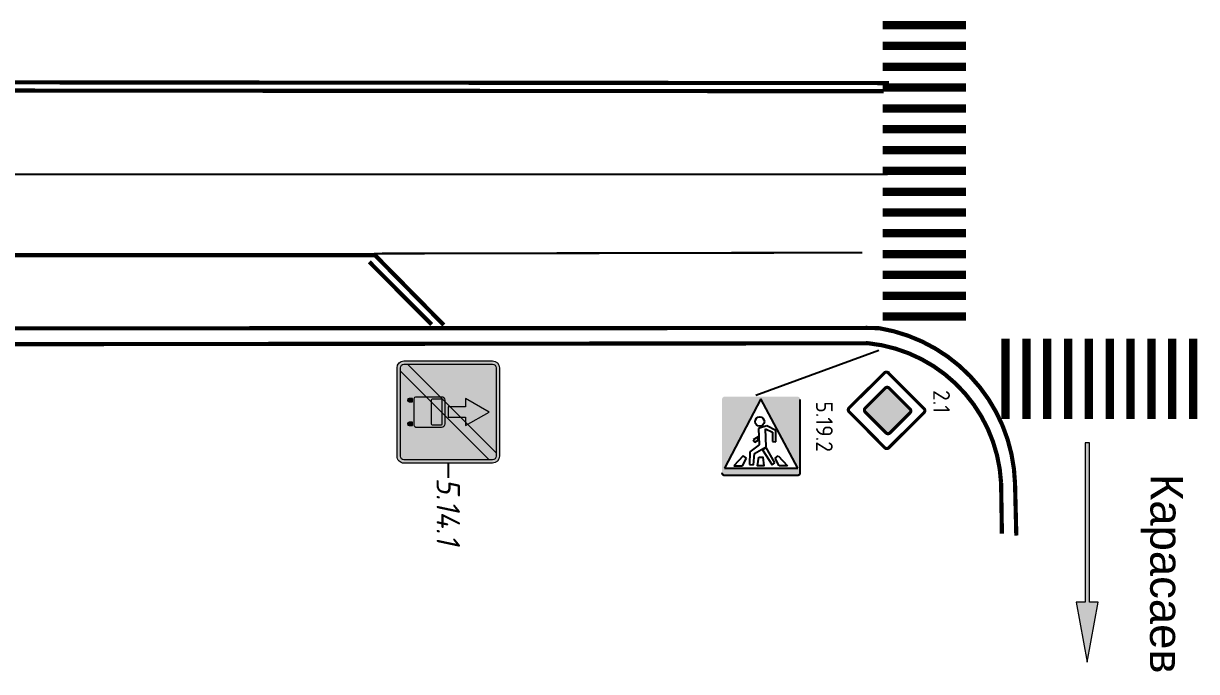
# Model space of a CAD drawing. Header units: millimetres. Extents: x 1734 to 2050, y 1482 to 1843.
# Drawn here: x 1857.34 to 1897.47, y 1624.86 to 1647.04 of the extents above; entities that cross this region are included whole.
import ezdxf
from ezdxf.enums import TextEntityAlignment as Align

# ---------------------------------------------------------------- set-up
doc = ezdxf.new("R2010")
doc.units = ezdxf.units.MM
for name, pattern in [('1.3', [17.848385, 5.910826, -0.0001, 11.937459]), ('1.6_3_1', [4, 0, -1, 3]), ('JIS_02_0.7', [1.35, 0.75, -0.6])]:
    doc.linetypes.add(name, pattern=pattern)
for name, color, linetype, lineweight in [('знаки', 7, 'Continuous', 0), ('Описание', 7, 'Continuous', 15), ('разметка', 251, 'Continuous', 15)]:
    doc.layers.add(name, color=color, linetype=linetype, lineweight=lineweight)
doc.layers.add('КПЧ', color=9, linetype='Continuous')
doc.layers.add('Разметки', color=7, linetype='Continuous')
doc.styles.add('ROMAND', font='ROMAND.SHX', dxfattribs={"height": 2})
doc.styles.add('SASH', font='simplex8.shx', dxfattribs={"width": 0.9, "oblique": 12})
doc.styles.get("Standard").update_dxf_attribs({"font": 'arial.ttf'})

# ---------------------------------------------------------------- blocks, each defined once
blk = doc.blocks.new('1-18-')
at = {"layer": 'разметка'}
blk.add_hatch(color=0, dxfattribs=at).paths.add_polyline_path([(-0.07499999999998863, 5.449999999999989), (-0.07499999999998863, 0), (0.07499999999998863, 0), (0.07499999999998863, 5.449999999999989), (0.375, 5.449999999999989), (0, 7.5), (-0.375, 5.449999999999989)])
at = {"layer": 'разметка', "color": 0, "lineweight": 0, "flags": 128}
blk.add_lwpolyline([(-0.07499999999998863, 5.449999999999989), (-0.07499999999998863, 0), (0.07499999999998863, 0), (0.07499999999998863, 5.449999999999989), (0.375, 5.449999999999989), (0, 7.5), (-0.375, 5.449999999999989)], close=True, dxfattribs=at)
blk = doc.blocks.new('*U66')
at = {"color": 0, "linetype": 'ByBlock', "lineweight": 15, "const_width": 0.3999999999999998}
for points in [[(2.524641808664926, 24.06794930478999), (6.502815247473189, 23.65065313806852)], [(2.420317766984557, 23.07340594508793), (6.398491205792821, 22.65610977836645)], [(2.315993725304188, 22.07886258538586), (6.294167164112451, 21.66156641866439)], [(2.211669683623819, 21.0843192256838), (6.189843122432082, 20.66702305896232)], [(2.10734564194345, 20.08977586598173), (6.085519080751714, 19.67247969926025)], [(2.003021600263082, 19.09523250627966), (5.981195039071345, 18.67793633955819)], [(1.898697558582713, 18.1006891465776), (5.876870997390976, 17.68339297985612)], [(1.794373516902344, 17.10614578687553), (5.772546955710608, 16.68884962015406)], [(1.690049475221975, 16.11160242717347), (5.668222914030238, 15.69430626045199)], [(1.585725433541606, 15.1170590674714), (5.56389887234987, 14.69976290074993)], [(1.481401391861237, 14.12251570776934), (5.459574830669501, 13.70521954104786)], [(1.377077350180868, 13.12797234806727), (5.355250788989132, 12.7106761813458)], [(1.2727533085005, 12.13342898836521), (5.250926747308763, 11.71613282164373)], [(1.168429266820131, 11.13888562866314), (5.146602705628395, 10.72158946194166)], [(1.064105225139762, 10.14434226896107), (5.042278663948025, 9.727046102239598)], [(0.9597811834593932, 9.149798909259006), (4.937954622267656, 8.732502742537532)], [(0.8554571417790244, 8.15525554955694), (4.833630580587288, 7.737959382835466)], [(0.7511331000986556, 7.160712189854874), (4.729306538906919, 6.7434160231334)], [(0.6468090584182867, 6.166168830152809), (4.62498249722655, 5.748872663431334)], [(0.5424850167379179, 5.171625470450742), (4.520658455546181, 4.754329303729268)], [(0.4381609750575491, 4.177082110748676), (4.416334413865813, 3.759785944027202)], [(0.3338369333771802, 3.182538751046611), (4.312010372185443, 2.765242584325136)], [(0.2295128916968114, 2.187995391344545), (4.207686330505075, 1.770699224623071)], [(0.1251888500164426, 1.193452031642479), (4.103362288824706, 0.7761558649210047)], [(0.02086480833607372, 0.1989086719404132), (3.999038247144337, -0.2183874947810611)]]:
    blk.add_lwpolyline(points, dxfattribs=at)
blk = doc.blocks.new('*U27')
at = {"color": 0, "linetype": 'ByBlock', "lineweight": 15, "const_width": 0.3999999999999998}
for points in [[(-14.12251570776936, 1.481401391861059), (-13.72031853385118, 5.315632909049063)], [(-13.12797234806729, 1.377077350180703), (-12.72577517414912, 5.211308867368707)], [(-12.13342898836522, 1.272753308500347), (-11.73123181444705, 5.106984825688351)], [(-11.13888562866315, 1.16842926681999), (-10.73668845474498, 5.002660784007995)], [(-10.14434226896109, 1.064105225139634), (-9.742145095042913, 4.898336742327638)], [(-9.149798909259019, 0.9597811834592777), (-8.747601735340846, 4.794012700647282)], [(-8.155255549556951, 0.8554571417789214), (-7.753058375638779, 4.689688658966926)], [(-7.160712189854885, 0.7511331000985652), (-6.758515015936712, 4.58536461728657)], [(-6.166168830152817, 0.6468090584182089), (-5.763971656234644, 4.481040575606213)], [(-5.17162547045075, 0.5424850167378525), (-4.769428296532577, 4.376716533925857)], [(-4.177082110748683, 0.4381609750574963), (-3.77488493683051, 4.272392492245501)], [(-3.182538751046615, 0.33383693337714), (-2.780341577128443, 4.168068450565144)], [(-2.187995391344548, 0.2295128916967837), (-1.785798217426376, 4.063744408884788)], [(-1.193452031642481, 0.1251888500164275), (-0.7912548577243081, 3.959420367204432)], [(-0.1989086719404135, 0.0208648083360712), (0.2032885019777591, 3.855096325524076)]]:
    blk.add_lwpolyline(points, dxfattribs=at)
blk = doc.blocks.new('5.14.1')
at = {"layer": 'знаки', "true_color": 0xffffff}
h = blk.add_hatch(color=7, dxfattribs=at)
edge = h.paths.add_edge_path()
edge.add_arc((-1.516666666666666, 3.266666666666666), 0.2333333333333343, 89.99999999999648, 179.9999999999965, ccw=False)
edge.add_line((-1.516666666666652, 3.5), (1.516666666666538, 3.5))
edge.add_arc((1.516666666666561, 3.266666666666675), 0.2333333333333254, 1.3073986337985843e-12, 90.00000000000568, ccw=False)
edge.add_line((1.749999999999886, 3.26666666666668), (1.749999999999886, 0.2333333333333201))
edge.add_arc((1.516666666666561, 0.2333333333333255), 0.2333333333333254, 269.9999999999943, 359.9999999999987, ccw=False)
edge.add_line((1.516666666666538, 0), (-1.516666666666652, 0))
edge.add_arc((-1.516666666666675, 0.2333333333333255), 0.2333333333333255, 180.0000000000013, 270.0000000000056, ccw=False)
edge.add_line((-1.75, 0.2333333333333201), (-1.75, 3.26666666666668))
edge = h.paths.add_edge_path(flags=16)
edge.add_arc((-1.516666666666704, 3.266666666666619), 0.1166666666667355, 89.9999999999742, 179.9999999999699, ccw=False)
edge.add_line((-1.516666666666652, 3.383333333333354), (1.516666666666538, 3.383333333333354))
edge.add_arc((1.51666666666659, 3.266666666666619), 0.1166666666667355, 3.012701199622825e-11, 90.0000000000258, ccw=False)
edge.add_line((1.633333333333326, 3.26666666666668), (1.633333333333326, 0.2333333333333201))
edge.add_arc((1.516666666666604, 0.2333333333333956), 0.1166666666667213, 269.99999999996726, 359.9999999999629, ccw=False)
edge.add_line((1.516666666666538, 0.1166666666666742), (-1.516666666666652, 0.1166666666666742))
edge.add_arc((-1.516666666666718, 0.2333333333333956), 0.1166666666667213, 180.0000000000371, 270.00000000003274, ccw=False)
edge.add_line((-1.633333333333439, 0.2333333333333201), (-1.633333333333439, 3.26666666666668))
at = {"layer": 'знаки'}
h = blk.add_hatch(color=5, dxfattribs=at)
edge = h.paths.add_edge_path()
edge.add_arc((-1.516666666666704, 3.266666666666619), 0.1166666666667355, 89.9999999999742, 179.9999999999699, ccw=False)
edge.add_line((-1.516666666666652, 3.383333333333354), (1.516666666666538, 3.383333333333354))
edge.add_arc((1.51666666666659, 3.266666666666619), 0.1166666666667355, 3.012701199622825e-11, 90.0000000000258, ccw=False)
edge.add_line((1.633333333333326, 3.26666666666668), (1.633333333333326, 0.2333333333333201))
edge.add_arc((1.516666666666604, 0.2333333333333956), 0.1166666666667213, 269.99999999996726, 359.9999999999629, ccw=False)
edge.add_line((1.516666666666538, 0.1166666666666742), (-1.516666666666652, 0.1166666666666742))
edge.add_arc((-1.516666666666718, 0.2333333333333956), 0.1166666666667213, 180.0000000000371, 270.00000000003274, ccw=False)
edge.add_line((-1.633333333333439, 0.2333333333333201), (-1.633333333333439, 3.26666666666668))
h.paths.add_polyline_path([(0, 1.749999999999943), (0.1750000000000682, 1.749999999999943), (0.1750000000000682, 2.333333333333314), (0.4666666666665833, 2.333333333333314), (0, 3.150000000000006), (-0.466666666666697, 2.333333333333314), (-0.1750000000000682, 2.333333333333314), (-0.1750000000000682, 1.749999999999943)], flags=16)
edge = h.paths.add_edge_path(flags=16)
edge.add_arc((0.4666666666665579, 0.6416666666666485), 0.0583333333333057, 270.000000000025, 359.999999999975, ccw=False)
edge.add_line((0.4666666666665833, 0.5833333333333428), (-0.466666666666697, 0.5833333333333428))
edge.add_arc((-0.4666666666666716, 0.6416666666666485), 0.0583333333333057, 180.000000000025, 269.999999999975, ccw=False)
edge.add_line((-0.5249999999999773, 0.6416666666666231), (-0.5249999999999773, 1.516666666666595))
edge.add_arc((-0.4083333333333643, 1.516666666666656), 0.116666666666613, 90.0000000000258, 180.0000000000301, ccw=False)
edge.add_line((-0.4083333333334167, 1.633333333333269), (0.4083333333331893, 1.633333333333269))
edge.add_arc((0.4083333333331938, 1.516666666666599), 0.1166666666666698, -2.2168933355715126e-12, 90.00000000000222, ccw=False)
edge.add_line((0.5249999999998636, 1.516666666666595), (0.5249999999998636, 0.6416666666666231))
edge = h.paths.add_edge_path(flags=0)
edge.add_arc((0.4083333333331901, 1.516666666666539), 0.02916666666680989, 1.099199697908394e-10, 90.00000000000152)
edge.add_line((0.4083333333331893, 1.545833333333348), (-0.408333333333303, 1.545833333333235))
edge.add_arc((-0.4083333333332486, 1.516666666666597), 0.0291666666666377, 90.00000000010698, 179.9999999997815)
edge.add_line((-0.4374999999998863, 1.516666666666708), (-0.4375, 1.19583333333324))
edge.add_arc((-0.4083333333333049, 1.195833333333295), 0.0291666666666951, 180.0000000001077, 270.0000000000037)
edge.add_line((-0.408333333333303, 1.1666666666666), (0.408333333333303, 1.1666666666666))
edge.add_arc((0.4083333333333049, 1.195833333333295), 0.02916666666669498, 269.9999999999963, 359.9999999998922)
edge.add_line((0.4375, 1.19583333333324), (0.4375, 1.516666666666595))
edge = h.paths.add_edge_path(flags=16)
edge.add_line((-0.3500000000000227, 0.4083333333332746), (-0.3500000000000227, 0.5249999999998352))
edge.add_line((-0.3500000000000227, 0.5249999999998352), (-0.466666666666697, 0.5249999999998352))
edge.add_line((-0.466666666666697, 0.5249999999998352), (-0.466666666666697, 0.4083333333332746))
edge.add_arc((-0.4083333333333599, 0.4083333333332746), 0.05833333333333712, 180, 360)
edge = h.paths.add_edge_path(flags=16)
edge.add_line((0.4666666666665833, 0.4083333333332746), (0.4666666666665833, 0.5249999999998352))
edge.add_line((0.4666666666665833, 0.5249999999998352), (0.3499999999999091, 0.5249999999998352))
edge.add_line((0.3499999999999091, 0.5249999999998352), (0.3499999999999091, 0.4083333333332746))
edge.add_arc((0.4083333333332462, 0.4083333333332746), 0.05833333333333712, 180, 360)
blk.add_hatch(color=1, dxfattribs=at).paths.add_polyline_path([(1.633333333333439, 3.150000000000034), (1.633333333333439, 3.26666666666668, 0.4142135623730728), (1.516666666666652, 3.383333333333354), (1.399999999999977, 3.383333333333354), (-1.633333333333326, 0.3500000000000227), (-1.633333333333326, 0.2333333333333485, 0.4142135623730728), (-1.516666666666538, 0.1166666666666742), (-1.399999999999864, 0.1166666666666742)])
at = {"layer": 'знаки', "true_color": 0xffffff}
blk.add_hatch(color=7, dxfattribs=at).paths.add_polyline_path([(0, 1.749999999999943), (0.1750000000000682, 1.749999999999943), (0.1750000000000682, 2.333333333333314), (0.4666666666665833, 2.333333333333314), (0, 3.150000000000006), (-0.466666666666697, 2.333333333333314), (-0.1750000000000682, 2.333333333333314), (-0.1750000000000682, 1.749999999999943)])
h = blk.add_hatch(color=7, dxfattribs=at)
edge = h.paths.add_edge_path()
edge.add_arc((0.4666666666665579, 0.6416666666666485), 0.0583333333333057, 270.000000000025, 359.999999999975, ccw=False)
edge.add_line((0.4666666666665833, 0.5833333333333428), (-0.466666666666697, 0.5833333333333428))
edge.add_arc((-0.4666666666666716, 0.6416666666666485), 0.0583333333333057, 180.000000000025, 269.999999999975, ccw=False)
edge.add_line((-0.5249999999999773, 0.6416666666666231), (-0.5249999999999773, 1.516666666666595))
edge.add_arc((-0.4083333333333643, 1.516666666666656), 0.116666666666613, 90.0000000000258, 180.0000000000301, ccw=False)
edge.add_line((-0.4083333333334167, 1.633333333333269), (0.4083333333331893, 1.633333333333269))
edge.add_arc((0.4083333333331938, 1.516666666666599), 0.1166666666666698, -2.2168933355715126e-12, 90.00000000000222, ccw=False)
edge.add_line((0.5249999999998636, 1.516666666666595), (0.5249999999998636, 0.6416666666666231))
edge = h.paths.add_edge_path(flags=16)
edge.add_arc((0.4083333333331901, 1.516666666666539), 0.02916666666680989, 1.099199697908394e-10, 90.00000000000152)
edge.add_line((0.4083333333331893, 1.545833333333348), (-0.408333333333303, 1.545833333333235))
edge.add_arc((-0.4083333333332486, 1.516666666666597), 0.0291666666666377, 90.00000000010698, 179.9999999997815)
edge.add_line((-0.4374999999998863, 1.516666666666708), (-0.4375, 1.19583333333324))
edge.add_arc((-0.4083333333333049, 1.195833333333295), 0.0291666666666951, 180.0000000001077, 270.0000000000037)
edge.add_line((-0.408333333333303, 1.1666666666666), (0.408333333333303, 1.1666666666666))
edge.add_arc((0.4083333333333049, 1.195833333333295), 0.02916666666669498, 269.9999999999963, 359.9999999998922)
edge.add_line((0.4375, 1.19583333333324), (0.4375, 1.516666666666595))
h = blk.add_hatch(color=7, dxfattribs=at)
edge = h.paths.add_edge_path()
edge.add_line((-0.3500000000000227, 0.4083333333332746), (-0.3500000000000227, 0.5249999999998352))
edge.add_line((-0.3500000000000227, 0.5249999999998352), (-0.466666666666697, 0.5249999999998352))
edge.add_line((-0.466666666666697, 0.5249999999998352), (-0.466666666666697, 0.4083333333332746))
edge.add_arc((-0.4083333333333599, 0.4083333333332746), 0.05833333333333712, 180, 360)
h = blk.add_hatch(color=7, dxfattribs=at)
edge = h.paths.add_edge_path()
edge.add_line((0.4666666666665833, 0.4083333333332746), (0.4666666666665833, 0.5249999999998352))
edge.add_line((0.4666666666665833, 0.5249999999998352), (0.3499999999999091, 0.5249999999998352))
edge.add_line((0.3499999999999091, 0.5249999999998352), (0.3499999999999091, 0.4083333333332746))
edge.add_arc((0.4083333333332462, 0.4083333333332746), 0.05833333333333712, 180, 360)
at = {"layer": 'Defpoints'}
blk.add_lwpolyline([(1.749999999999886, 1.750000000000057), (2.249999999999886, 1.750000000000057)], dxfattribs=at)
at = {"layer": 'знаки'}
blk.add_lwpolyline([(-1.75, 3.26666666666668, -0.4142135623730951), (-1.516666666666652, 3.5), (1.516666666666538, 3.5, -0.4142135623731172), (1.749999999999886, 3.26666666666668), (1.749999999999886, 0.2333333333333201, -0.4142135623731172), (1.516666666666538, 0), (-1.516666666666652, 0, -0.4142135623731172), (-1.75, 0.2333333333333201), (-1.75, 3.26666666666668)], format="xyb", dxfattribs=at)
at = {"layer": 'знаки', "color": 7, "true_color": 0xffffff}
for points in [[(-1.633333333333439, 3.26666666666668, -0.4142135623730728), (-1.516666666666652, 3.383333333333354), (1.516666666666538, 3.383333333333354, -0.4142135623730728), (1.633333333333326, 3.26666666666668), (1.633333333333326, 0.2333333333333201, -0.4142135623730728), (1.516666666666538, 0.1166666666666742), (-1.516666666666652, 0.1166666666666742, -0.4142135623730728), (-1.633333333333439, 0.2333333333333201)], [(0.4375, 1.516666666666595, 0.41421356237254), (0.4083333333331893, 1.545833333333348), (-0.408333333333303, 1.545833333333235, 0.4142135623714301), (-0.4374999999998863, 1.516666666666708), (-0.4375, 1.19583333333324, 0.4142135623725623), (-0.408333333333303, 1.1666666666666), (0.408333333333303, 1.1666666666666, 0.4142135623725623), (0.4375, 1.19583333333324), (0.4375, 1.516666666666595)], [(-0.3500000000000227, 0.4083333333332746), (-0.3500000000000227, 0.5249999999998352), (-0.466666666666697, 0.5249999999998352), (-0.466666666666697, 0.4083333333332746, 0.9999999999999999)], [(0.4666666666665833, 0.4083333333332746), (0.4666666666665833, 0.5249999999998352), (0.3499999999999091, 0.5249999999998352), (0.3499999999999091, 0.4083333333332746, 0.9999999999999999)]]:
    blk.add_lwpolyline(points, format="xyb", close=True, dxfattribs=at)
at = {"layer": 'знаки', "color": 1}
for points in [[(-1.633333333333326, 0.3500000000000227), (1.400000000000091, 3.383333333333354)], [(-1.399999999999977, 0.1166666666666742), (1.633333333333439, 3.150000000000034)]]:
    blk.add_lwpolyline(points, dxfattribs=at)
at = {"layer": 'знаки', "color": 7, "true_color": 0xffffff}
blk.add_lwpolyline([(0, 1.749999999999943), (0.1750000000000682, 1.749999999999943), (0.1750000000000682, 2.333333333333314), (0.4666666666665833, 2.333333333333314), (0, 3.150000000000006), (-0.466666666666697, 2.333333333333314), (-0.1750000000000682, 2.333333333333314), (-0.1750000000000682, 1.749999999999943)], close=True, dxfattribs=at)
blk.add_lwpolyline([(0.5249999999998636, 0.6416666666666231, -0.4142135623728397), (0.4666666666665833, 0.5833333333333428), (-0.466666666666697, 0.5833333333333428, -0.4142135623728397), (-0.5249999999999773, 0.6416666666666231), (-0.5249999999999773, 1.516666666666595, -0.4142135623731172), (-0.4083333333334167, 1.633333333333269), (0.4083333333331893, 1.633333333333269, -0.4142135623731172), (0.5249999999998636, 1.516666666666595), (0.5249999999998636, 0.6416666666666231)], format="xyb", dxfattribs=at)
at = {"layer": 'знаки', "color": 0, "lineweight": 30, "style": 'SASH', "oblique": 12, "width": 0.9}
blk.add_text('5.14.1', height=0.8, dxfattribs=at).set_placement((2.249999999999886, 1.750000000000057), align=Align.MIDDLE_LEFT)

msp = doc.modelspace()

# ---------------------------------------------------------------- hatches: boundary and pattern name
at = {"linetype": 'Continuous'}
h = msp.add_hatch(color=4, dxfattribs=at)
h.paths.add_polyline_path([(1883.907939238959, 1634.178426904245, 0.4142135623731241), (1883.818890223062, 1634.267475920144), (1883.171315417368, 1634.267475920144), (1883.171315417368, 1633.058274731689), (1883.830767843389, 1631.822454231875), (1883.171315417368, 1631.822454231875), (1883.171315417368, 1631.574323871031), (1883.818890223062, 1631.574323871031, 0.4142135623731246), (1883.907939238959, 1631.663372886929)])
h.paths.add_polyline_path([(1883.171315417368, 1634.267475920144), (1881.327217834727, 1634.267475920144, 0.4142135623730246), (1881.238168818829, 1634.178426904245), (1881.238168818829, 1631.663372886929, 0.4142135623731246), (1881.327217834727, 1631.574323871031), (1883.171315417368, 1631.574323871031), (1883.171315417368, 1631.822454231875), (1881.323612703665, 1631.822454231875), (1882.567764878266, 1634.189334531404), (1883.171315417368, 1633.058274731689)])
h = msp.add_hatch(color=2)
h.dxf.hatch_style = 1
h.paths.add_polyline_path([(1886.953562880263, 1634.559425832618, 0.4142135623730951), (1886.821332499117, 1634.559425832618), (1886.134032277375, 1633.872125610877, 0.414213562373097), (1886.134032277375, 1633.73989522973), (1886.847149226707, 1633.026778280399, 0.4142135623730911), (1886.979379607854, 1633.026778280399), (1887.666679829595, 1633.71407850214, 0.414213562373097), (1887.666679829595, 1633.846308883287)])

# ---------------------------------------------------------------- linework, layer by layer
at = {"color": 7, "lineweight": 25}
msp.add_line((1882.397177274317, 1634.318783885057), (1886.601883083349, 1635.857282850612), dxfattribs=at)
at = {"color": 7, "linetype": 'Continuous'}
for p, q in [((1888.146373823863, 1633.856539510761), (1886.923415655405, 1635.079497679219)), ((1885.61005878356, 1633.75078660396), (1886.833016952018, 1632.527828435503)), ((1886.938889626895, 1632.516824932645), (1888.146373823863, 1633.724309129614)), ((1882.769186064594, 1633.273674115384), (1882.480894141322, 1633.173568884953)), ((1882.480894141322, 1633.173568884953), (1882.512730709751, 1632.622756432826)), ((1882.744300715353, 1632.545236438089), (1882.723342849696, 1633.165441345716)), ((1882.723342849696, 1633.165441345716), (1882.963611970781, 1633.053692390582)), ((1883.072462768419, 1633.114523900623), (1882.769186064594, 1633.273674115384)), ((1882.963611970781, 1633.053692390582), (1882.965959468122, 1632.727275057574)), ((1883.073950861211, 1632.718176739995), (1883.072462768419, 1633.114523900623)), ((1882.512730709751, 1632.622756432826), (1882.191791529531, 1632.37544379599)), ((1882.472036696368, 1632.896539376825), (1882.305390495167, 1632.789791218798)), ((1882.305390495167, 1632.789791218798), (1882.361658068418, 1632.711388173239)), ((1882.361658068418, 1632.711388173239), (1882.476962407362, 1632.779911526672)), ((1882.476962407362, 1632.779911526672), (1882.472036696368, 1632.896539376825)), ((1882.965959468122, 1632.727275057574), (1883.073950861211, 1632.718176739995)), ((1881.964491579341, 1632.244531409511), (1881.644461987078, 1631.902498586273)), ((1882.069706647479, 1632.16436754414), (1881.964491579341, 1632.244531409511)), ((1882.191791529531, 1632.37544379599), (1882.178471461751, 1631.944817642483)), ((1882.317761056576, 1631.935603864102), (1882.344795411763, 1632.317807824073)), ((1882.344795411763, 1632.317807824073), (1882.744300715353, 1632.545236438089)), ((1882.746805427995, 1632.527052486776), (1882.617464206421, 1632.450934418462)), ((1882.617464206421, 1632.450934418462), (1882.947666246657, 1631.938265249813)), ((1883.047731628156, 1632.006059671547), (1882.746805427995, 1632.527052486776)), ((1883.054466314808, 1632.16436754414), (1883.159681382945, 1632.244531409511)), ((1883.159681382945, 1632.244531409511), (1883.479710975208, 1631.902498586273)), ((1881.644461987078, 1631.902498586273), (1881.938187717489, 1631.902498586273)), ((1881.938187717489, 1631.902498586273), (1882.069706647479, 1632.16436754414)), ((1882.178471461751, 1631.944817642483), (1882.317761056576, 1631.935603864102)), ((1882.947666246657, 1631.938265249813), (1883.047731628156, 1632.006059671547)), ((1883.185985244797, 1631.902498586273), (1883.054466314808, 1632.16436754414)), ((1883.479710975208, 1631.902498586273), (1883.185985244797, 1631.902498586273))]:
    msp.add_line(p, q, dxfattribs=at)
at = {"color": 4, "linetype": 'Continuous'}
for p, q in [((1882.567764878266, 1634.189334531404), (1881.323612703665, 1631.822454231875)), ((1883.830767843389, 1631.822454231875), (1882.567764878266, 1634.189334531404)), ((1881.323612703665, 1631.822454231875), (1883.830767843389, 1631.822454231875))]:
    msp.add_line(p, q, dxfattribs=at)
at = {"color": 1, "linetype": 'Continuous', "const_width": 0.1068582847860084}
msp.add_lwpolyline([(1886.938889626895, 1632.516824932645), (1888.146373823863, 1633.724309129614, 0.4142135623730951), (1888.146373823863, 1633.856539510761), (1886.923415655405, 1635.079497679219, 0.4142135623730943), (1886.791185274258, 1635.079497679219), (1885.584274877847, 1633.882356238351, 0.4142135623730951), (1885.584274877847, 1633.750125857205), (1886.806659245748, 1632.516824932645, 0.4142135623730951)], format="xyb", close=True, dxfattribs=at)
at = {"color": 7, "linetype": 'Continuous', "const_width": 0.1068582847860084}
msp.add_lwpolyline([(1886.979379607854, 1633.026778280399), (1887.666679829595, 1633.71407850214, 0.4142135623730951), (1887.666679829595, 1633.846308883287), (1886.953562880263, 1634.559425832618, 0.4142135623730943), (1886.821332499117, 1634.559425832618), (1886.134032277375, 1633.872125610877, 0.4142135623730951), (1886.134032277375, 1633.73989522973), (1886.847149226707, 1633.026778280399, 0.4142135623730951)], format="xyb", close=True, dxfattribs=at)
at = {"color": 4, "linetype": 'Continuous', "const_width": 0.07123885652400562}
for points in [[(1883.907939238959, 1631.663372886929), (1883.907939238959, 1634.178426904245)], [(1881.327217834727, 1631.574323871031), (1883.818890223062, 1631.574323871031)]]:
    msp.add_lwpolyline(points, dxfattribs=at)
at = {"color": 7, "linetype": 'Continuous'}
msp.add_lwpolyline([(1882.49502960155, 1632.192486276792), (1882.628817353055, 1632.191323344394), (1882.664300185517, 1631.904660552445), (1882.447913039955, 1631.904660552445)], close=True, dxfattribs=at)
at = {"color": 4, "linetype": 'Continuous', "const_width": 0.07123885652400562}
for points in [[(1881.238168818829, 1631.663372886929, 0.4142135623730948), (1881.327217834727, 1631.574323871031, 0.4142135623730948)], [(1883.818890223062, 1631.574323871031, 0.4142135623730955), (1883.907939238959, 1631.663372886929, 0.4142135623730955)]]:
    msp.add_lwpolyline(points, format="xyb", dxfattribs=at)
at = {"color": 7, "linetype": 'Continuous'}
msp.add_circle((1882.525784713961, 1633.413350867839), 0.1590270292042215, dxfattribs=at)
for centre, start, end in [((1886.883658171101, 1635.024385991503), 45, 135), ((1888.080258633289, 1633.790424320187), 315, 45), ((1886.899132142591, 1632.593943626077), 225, 315)]:
    msp.add_arc(centre, 0.09350099918775735, start, end, dxfattribs=at)
at = {"layer": 'КПЧ', "color": 5, "lineweight": 30, "const_width": 0.1424777130480112}
msp.add_lwpolyline([(1754.649993232573, 1635.957007091467), (1886.228267210619, 1636.093752761022)], dxfattribs=at)
msp.add_lwpolyline([(1890.810124780245, 1629.577036042207), (1890.782057591816, 1631.315571019982, 0.3703336764854752), (1886.223700004833, 1636.09755210023), (1886.155986072815, 1636.097423344885)], format="xyb", dxfattribs=at)
at = {"layer": 'Разметки', "color": 7, "linetype": '1.3', "lineweight": 0, "const_width": 0.1424777130480112, "flags": 128}
for points in [[(1755.747213907409, 1645.10643526416), (1886.946940860004, 1644.999389601583)], [(1788.445644264688, 1636.578805792384), (1886.578945211379, 1636.617031320283)]]:
    msp.add_lwpolyline(points, dxfattribs=at)
at = {"layer": 'Разметки', "color": 7, "linetype": '1.3', "lineweight": 0, "true_color": 0xffffff, "const_width": 0.1424777130480112, "flags": 128}
msp.add_lwpolyline([(1755.80678418551, 1644.819577575797), (1886.764530311953, 1644.721383885742)], dxfattribs=at)
at = {"layer": 'Разметки', "linetype": '1.6_3_1', "lineweight": 0, "const_width": 0.0712388565240056, "flags": 128}
for points in [[(1886.901739256215, 1641.880555987816), (1755.056594800926, 1641.860981441506)], [(1886.039707055379, 1639.196998243829), (1869.32946704425, 1639.165102218049)]]:
    msp.add_lwpolyline(points, dxfattribs=at)
at = {"layer": 'Разметки', "color": 2, "linetype": '1.3', "lineweight": 0, "const_width": 0.1424777130480112, "flags": 128}
for points in [[(1790.67965157642, 1639.135682918126), (1869.367844929298, 1639.107517104168)], [(1869.339954179764, 1639.137925999054), (1871.720566207008, 1636.719017634451)]]:
    msp.add_lwpolyline(points, dxfattribs=at)
at = {"layer": 'Разметки', "color": 2, "linetype": 'JIS_02_0.7', "lineweight": 0, "const_width": 0.1424777130480112, "flags": 128}
msp.add_lwpolyline([(1869.172187207446, 1638.880122315556), (1871.30698698211, 1636.733775630243)], dxfattribs=at)
at = {"layer": 'Разметки', "color": 7, "linetype": '1.3', "lineweight": 0, "const_width": 0.1424777130480112, "flags": 128}
msp.add_lwpolyline([(1891.30249254638, 1629.514273011859), (1891.258904482501, 1631.28574410582, 0.3595115487652203), (1886.612689360098, 1636.610471278385), (1886.145606714396, 1636.621452516856)], format="xyb", dxfattribs=at)

# ---------------------------------------------------------------- block references
at = {"layer": 'знаки', "rotation": 270}
msp.add_blockref('5.14.1', (1870.12402402222, 1633.741615340629), dxfattribs=at)
at = {"layer": 'разметка', "color": 7, "rotation": 180}
msp.add_blockref('1-18-', (1893.72737481643, 1632.684585763217), dxfattribs=at)
at = {"layer": 'Разметки', "color": 7, "xscale": -0.7123885652400561, "yscale": 0.7123885652400561, "zscale": 0.7123885652400561, "rotation": 354.0117768827567}
for name, p in [('*U66', (1889.581453865774, 1636.865954751033)), ('*U27', (1890.795839174414, 1633.505178945878))]:
    msp.add_blockref(name, p, dxfattribs=at)

# ---------------------------------------------------------------- texts
at = {"color": 7, "linetype": 'Continuous', "style": 'ROMAND', "width": 0.9}
for s, p in [('2.1', (1888.46184333592, 1634.494025706448)), ('5.19.2', (1884.45308689971, 1634.104935536458))]:
    msp.add_text(s, height=0.569910852192045, rotation=270, dxfattribs=at).set_placement(p)
at = {"layer": 'Описание', "color": 7}
msp.add_text('Карасаев', height=1.113301418916995, rotation=269.8221533246204, dxfattribs=at).set_placement((1895.89489051184, 1631.625777877967, 637.4942052945747))

doc.saveas('drawing.dxf')
